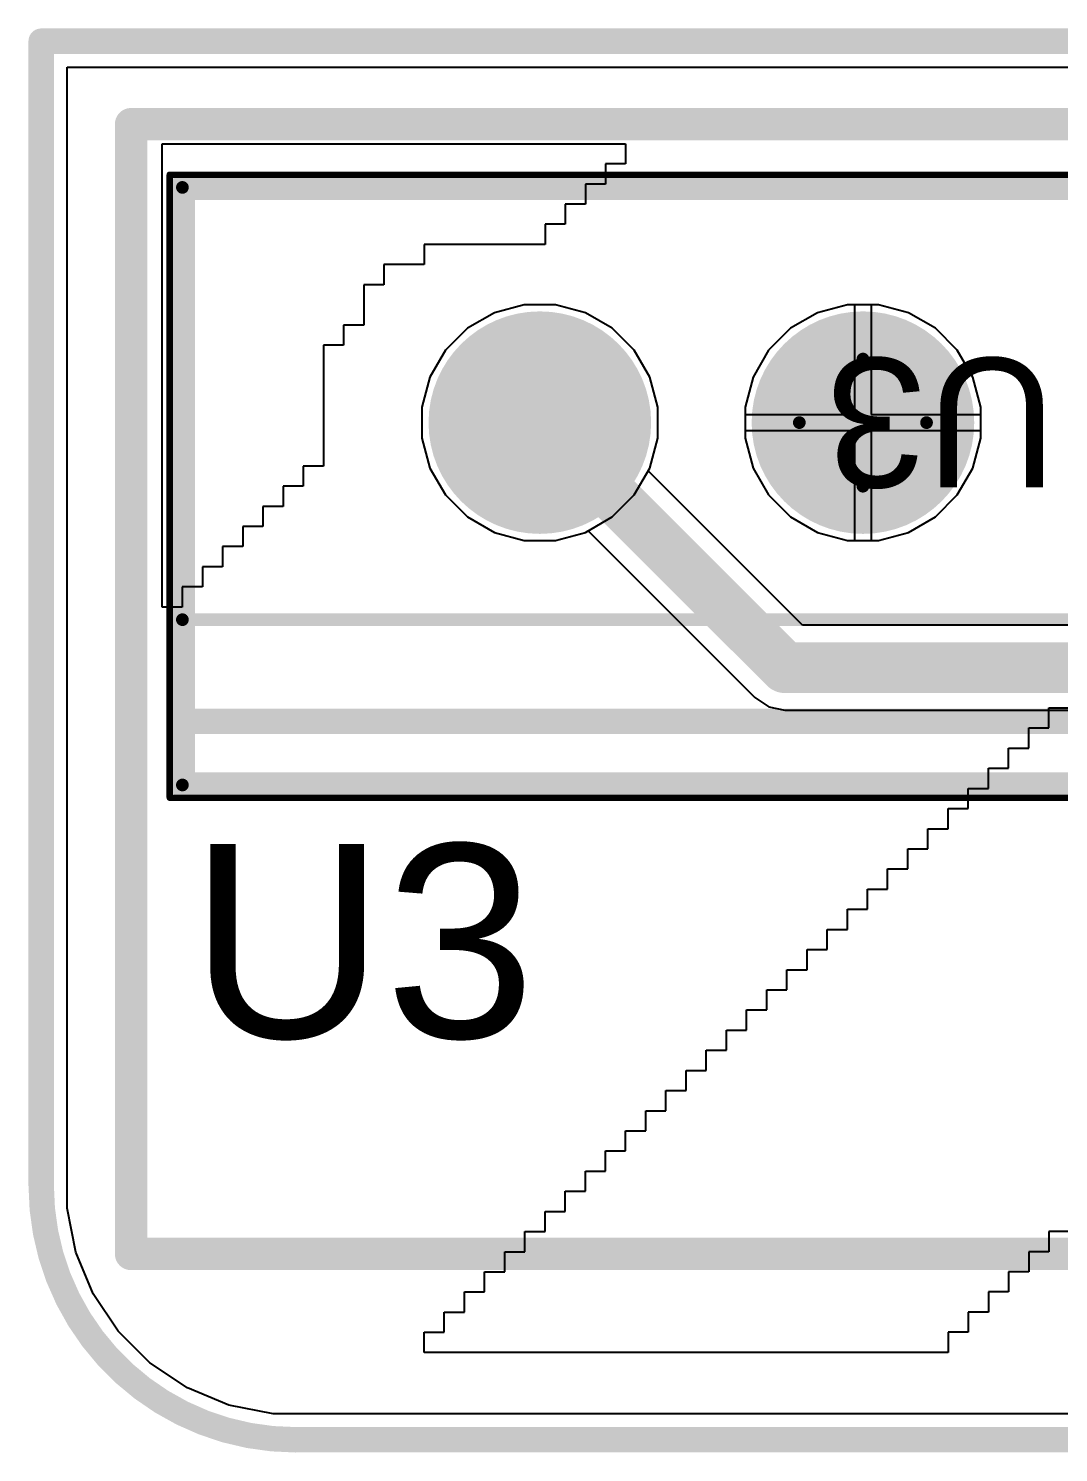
# Model space of a CAD drawing. Header units: inches. Extents: x 1.37 to 7.44, y 1.69 to 5.2.
# Drawn here: x 1.374 to 1.6928, y 2.9094 to 3.3504 of the extents above; entities that cross this region are included whole.
import ezdxf

# ---------------------------------------------------------------- set-up
doc = ezdxf.new("R2010")
doc.units = ezdxf.units.IN
doc.header["$MEASUREMENT"] = 0
for name, color, linetype in [('Board', 216, 'Continuous'), ('Bottom Layer', 5, 'Continuous'), ('Bottom Overlay', 54, 'Continuous'), ('Bottom Solder', 6, 'Continuous'), ('Mechanical 1', 6, 'Continuous'), ('Multi-Layer', 9, 'Continuous'), ('Pad Holes', 156, 'Continuous'), ('Top 3D Body', 56, 'Continuous'), ('Top Courtyard', 56, 'Continuous'), ('Top Layer', 1, 'Continuous'), ('Top Overlay', 2, 'Continuous'), ('Top Solder', 216, 'Continuous')]:
    doc.layers.add(name, color=color, linetype=linetype)
doc.styles.add('Arial', font='', dxfattribs={"height": 0.2})
doc.styles.get('Arial').set_extended_font_data('Arial')

# ---------------------------------------------------------------- blocks, each defined once
blk = doc.blocks.new('NDE0003A_61')
at = {"layer": 'Bottom Layer'}
blk.add_hatch(color=5, dxfattribs=at).paths.add_polyline_path([(-0.1315, 0.0315), (-0.0685, 0.0315), (-0.0685, -0.0315), (-0.1315, -0.0315)])
h = blk.add_hatch(color=5, dxfattribs=at)
edge = h.paths.add_edge_path()
edge.add_arc((0, 0), 0.0315, 0, 360)
h = blk.add_hatch(color=5, dxfattribs=at)
edge = h.paths.add_edge_path()
edge.add_arc((0.1, 0), 0.0315, 0, 360)
at = {"layer": 'Bottom Solder'}
blk.add_hatch(color=6, dxfattribs=at).paths.add_polyline_path([(-0.13445, 0.03445), (-0.06555, 0.03445), (-0.06555, -0.03445), (-0.13445, -0.03445)])
h = blk.add_hatch(color=6, dxfattribs=at)
edge = h.paths.add_edge_path()
edge.add_arc((0, 0), 0.03445, 0, 360)
h = blk.add_hatch(color=6, dxfattribs=at)
edge = h.paths.add_edge_path()
edge.add_arc((0.1, 0), 0.03445, 0, 360)
at = {"layer": 'Multi-Layer'}
blk.add_hatch(color=9, dxfattribs=at).paths.add_polyline_path([(-0.1315, 0.0315), (-0.0685, 0.0315), (-0.0685, -0.0315), (-0.1315, -0.0315)])
h = blk.add_hatch(color=9, dxfattribs=at)
edge = h.paths.add_edge_path()
edge.add_arc((0, 0), 0.0315, 0, 360)
h = blk.add_hatch(color=9, dxfattribs=at)
edge = h.paths.add_edge_path()
edge.add_arc((0.1, 0), 0.0315, 0, 360)
at = {"layer": 'Pad Holes'}
h = blk.add_hatch(color=7, dxfattribs=at)
edge = h.paths.add_edge_path()
edge.add_arc((-0.1, 0), 0.01969, 0, 360)
h = blk.add_hatch(color=7, dxfattribs=at)
edge = h.paths.add_edge_path()
edge.add_arc((0, 0), 0.01969, 0, 360)
h = blk.add_hatch(color=7, dxfattribs=at)
edge = h.paths.add_edge_path()
edge.add_arc((0.1, 0), 0.01969, 0, 360)
at = {"layer": 'Top Layer'}
blk.add_hatch(color=1, dxfattribs=at).paths.add_polyline_path([(-0.1315, 0.0315), (-0.0685, 0.0315), (-0.0685, -0.0315), (-0.1315, -0.0315)])
h = blk.add_hatch(color=1, dxfattribs=at)
edge = h.paths.add_edge_path()
edge.add_arc((0, 0), 0.0315, 0, 360)
h = blk.add_hatch(color=1, dxfattribs=at)
edge = h.paths.add_edge_path()
edge.add_arc((0.1, 0), 0.0315, 0, 360)
at = {"layer": 'Top Solder'}
blk.add_hatch(color=216, dxfattribs=at).paths.add_polyline_path([(-0.13445, 0.03445), (-0.06555, 0.03445), (-0.06555, -0.03445), (-0.13445, -0.03445)])
h = blk.add_hatch(color=216, dxfattribs=at)
edge = h.paths.add_edge_path()
edge.add_arc((0, 0), 0.03445, 0, 360)
h = blk.add_hatch(color=216, dxfattribs=at)
edge = h.paths.add_edge_path()
edge.add_arc((0.1, 0), 0.03445, 0, 360)
at = {"layer": 'Top 3D Body'}
for points in [[(0.21063, 0.1122, 0.00394, 0.00394, 0), (-0.21063, 0.1122, 0.00394, 0.00394, 0)], [(-0.21063, 0.1122, 0.00394, 0.00394, 0), (-0.21063, -0.07283, 0.00394, 0.00394, 0)], [(0.21063, 0.1122, 0.00394, 0.00394, 0), (0.21063, -0.07283, 0.00394, 0.00394, 0)], [(0.21063, 0.06102, 0.00394, 0.00394, 0), (-0.21063, 0.06102, 0.00394, 0.00394, 0)], [(0.21063, -0.07283, 0.00394, 0.00394, 0), (-0.21063, -0.07283, 0.00394, 0.00394, 0)]]:
    blk.add_lwpolyline(points, format="xyseb", dxfattribs=at)
for points in [[(-0.21161, 0.1122, 0.00197, 0.00197, 1), (-0.20965, 0.1122, 0.00197, 0.00197, 1)], [(-0.21161, 0.1122, 0.00197, 0.00197, 1), (-0.20965, 0.1122, 0.00197, 0.00197, 1)], [(0.20965, 0.1122, 0.00197, 0.00197, 1), (0.21161, 0.1122, 0.00197, 0.00197, 1)], [(0.20965, 0.1122, 0.00197, 0.00197, 1), (0.21161, 0.1122, 0.00197, 0.00197, 1)], [(-0.21161, 0.06102, 0.00197, 0.00197, 1), (-0.20965, 0.06102, 0.00197, 0.00197, 1)], [(0.20965, 0.06102, 0.00197, 0.00197, 1), (0.21161, 0.06102, 0.00197, 0.00197, 1)], [(-0.21161, -0.07283, 0.00197, 0.00197, 1), (-0.20965, -0.07283, 0.00197, 0.00197, 1)], [(-0.21161, -0.07283, 0.00197, 0.00197, 1), (-0.20965, -0.07283, 0.00197, 0.00197, 1)], [(0.20965, -0.07283, 0.00197, 0.00197, 1), (0.21161, -0.07283, 0.00197, 0.00197, 1)], [(0.20965, -0.07283, 0.00197, 0.00197, 1), (0.21161, -0.07283, 0.00197, 0.00197, 1)]]:
    blk.add_lwpolyline(points, format="xyseb", close=True, dxfattribs=at)
at = {"layer": 'Top Courtyard'}
for points in [[(-0.21457, 0.11614, 0.00197, 0.00197, 0), (-0.21457, -0.07677, 0.00197, 0.00197, 0)], [(0.21457, 0.11614, 0.00197, 0.00197, 0), (-0.21457, 0.11614, 0.00197, 0.00197, 0)], [(0.21457, 0.11614, 0.00197, 0.00197, 0), (0.21457, -0.07677, 0.00197, 0.00197, 0)], [(0, 0.01969, 0.00394, 0.00394, 0), (0, -0.01969, 0.00394, 0.00394, 0)], [(0.01969, 0, 0.00394, 0.00394, 0), (-0.01969, 0, 0.00394, 0.00394, 0)], [(0.21457, -0.07677, 0.00197, 0.00197, 0), (-0.21457, -0.07677, 0.00197, 0.00197, 0)]]:
    blk.add_lwpolyline(points, format="xyseb", dxfattribs=at)
for points in [[(-0.21506, 0.11614, 0.000984, 0.000984, 1), (-0.21407, 0.11614, 0.000984, 0.000984, 1)], [(-0.21506, 0.11614, 0.000984, 0.000984, 1), (-0.21407, 0.11614, 0.000984, 0.000984, 1)], [(0.21407, 0.11614, 0.000984, 0.000984, 1), (0.21506, 0.11614, 0.000984, 0.000984, 1)], [(0.21407, 0.11614, 0.000984, 0.000984, 1), (0.21506, 0.11614, 0.000984, 0.000984, 1)], [(-0.00098, 0.01969, 0.00197, 0.00197, 1), (0.00098, 0.01969, 0.00197, 0.00197, 1)], [(-0.02067, 0, 0.00197, 0.00197, 1), (-0.0187, 0, 0.00197, 0.00197, 1)], [(0.0187, 0, 0.00197, 0.00197, 1), (0.02067, 0, 0.00197, 0.00197, 1)], [(-0.00098, -0.01969, 0.00197, 0.00197, 1), (0.00098, -0.01969, 0.00197, 0.00197, 1)], [(-0.21506, -0.07677, 0.000984, 0.000984, 1), (-0.21407, -0.07677, 0.000984, 0.000984, 1)], [(-0.21506, -0.07677, 0.000984, 0.000984, 1), (-0.21407, -0.07677, 0.000984, 0.000984, 1)], [(0.21407, -0.07677, 0.000984, 0.000984, 1), (0.21506, -0.07677, 0.000984, 0.000984, 1)], [(0.21407, -0.07677, 0.000984, 0.000984, 1), (0.21506, -0.07677, 0.000984, 0.000984, 1)]]:
    blk.add_lwpolyline(points, format="xyseb", close=True, dxfattribs=at)
at = {"layer": 'Top Overlay'}
for points in [[(0.21063, 0.1122, 0.00787, 0.00787, 0), (-0.21063, 0.1122, 0.00787, 0.00787, 0)], [(-0.21063, 0.1122, 0.00787, 0.00787, 0), (-0.21063, -0.07283, 0.00787, 0.00787, 0)], [(0.21063, 0.1122, 0.00787, 0.00787, 0), (0.21063, -0.07283, 0.00787, 0.00787, 0)], [(0.21063, 0.09252, 0.00787, 0.00787, 0), (-0.21063, 0.09252, 0.00787, 0.00787, 0)], [(0.21063, -0.07283, 0.00787, 0.00787, 0), (-0.21063, -0.07283, 0.00787, 0.00787, 0)]]:
    blk.add_lwpolyline(points, format="xyseb", dxfattribs=at)
for points in [[(-0.2126, 0.1122, 0.00394, 0.00394, 1), (-0.20866, 0.1122, 0.00394, 0.00394, 1)], [(-0.2126, 0.1122, 0.00394, 0.00394, 1), (-0.20866, 0.1122, 0.00394, 0.00394, 1)], [(0.20866, 0.1122, 0.00394, 0.00394, 1), (0.2126, 0.1122, 0.00394, 0.00394, 1)], [(0.20866, 0.1122, 0.00394, 0.00394, 1), (0.2126, 0.1122, 0.00394, 0.00394, 1)], [(-0.2126, 0.09252, 0.00394, 0.00394, 1), (-0.20866, 0.09252, 0.00394, 0.00394, 1)], [(0.20866, 0.09252, 0.00394, 0.00394, 1), (0.2126, 0.09252, 0.00394, 0.00394, 1)], [(-0.2126, -0.07283, 0.00394, 0.00394, 1), (-0.20866, -0.07283, 0.00394, 0.00394, 1)], [(-0.2126, -0.07283, 0.00394, 0.00394, 1), (-0.20866, -0.07283, 0.00394, 0.00394, 1)], [(0.20866, -0.07283, 0.00394, 0.00394, 1), (0.2126, -0.07283, 0.00394, 0.00394, 1)], [(0.20866, -0.07283, 0.00394, 0.00394, 1), (0.2126, -0.07283, 0.00394, 0.00394, 1)], [(-0.09508, -0.09843, 0.00984, 0.00984, 1), (-0.10492, -0.09843, 0.00984, 0.00984, 1)], [(-0.10738, -0.09843, 0.00492, 0.00492, 1), (-0.10246, -0.09843, 0.00492, 0.00492, 1)], [(-0.09754, -0.09843, 0.00492, 0.00492, 1), (-0.09262, -0.09843, 0.00492, 0.00492, 1)]]:
    blk.add_lwpolyline(points, format="xyseb", close=True, dxfattribs=at)
at = {"layer": 'Mechanical 1', "style": 'Arial'}
blk.add_text('U3', height=0.04, dxfattribs=at).set_placement((-0.06, -0.02))

msp = doc.modelspace()

# ---------------------------------------------------------------- linework, layer by layer
at = {"layer": 'Board'}
for points in [[(1.37795, 2.99213, 0.00787, 0.00787, 0), (1.37795, 3.34646, 0.00787, 0.00787, 0)], [(1.37795, 3.34646, 0.00787, 0.00787, 0), (1.85039, 3.34646, 0.00787, 0.00787, 0)], [(1.45669, 2.91339, 0.00787, 0.00787, -0.414214), (1.37795, 2.99213, 0.00787, 0.00787, 0)], [(1.45669, 2.91339, 0.00787, 0.00787, 0), (3.66142, 2.91339, 0.00787, 0.00787, 0)]]:
    msp.add_lwpolyline(points, format="xyseb", dxfattribs=at)
for points in [[(1.37598, 3.34646, 0.00394, 0.00394, 1), (1.37992, 3.34646, 0.00394, 0.00394, 1)], [(1.37598, 3.34646, 0.00394, 0.00394, 1), (1.37992, 3.34646, 0.00394, 0.00394, 1)], [(1.37598, 2.99213, 0.00394, 0.00394, 1), (1.37992, 2.99213, 0.00394, 0.00394, 1)], [(1.37598, 2.99213, 0.00394, 0.00394, 1), (1.37992, 2.99213, 0.00394, 0.00394, 1)], [(1.45472, 2.91339, 0.00394, 0.00394, 1), (1.45866, 2.91339, 0.00394, 0.00394, 1)], [(1.45472, 2.91339, 0.00394, 0.00394, 1), (1.45866, 2.91339, 0.00394, 0.00394, 1)]]:
    msp.add_lwpolyline(points, format="xyseb", close=True, dxfattribs=at)
at = {"layer": 'Bottom Layer'}
for p, q in [((1.38598, 2.99213), (1.38598, 3.33843)), ((1.38598, 3.33843), (1.85039, 3.33843)), ((1.52748, 3.26484), (1.5182, 3.26236)), ((1.53709, 3.26484), (1.52748, 3.26484)), ((1.54637, 3.26236), (1.53709, 3.26484)), ((1.62748, 3.26484), (1.6182, 3.26236)), ((1.62978, 3.26484), (1.62748, 3.26484)), ((1.62978, 3.23085), (1.62978, 3.26484)), ((1.63709, 3.26484), (1.63478, 3.26484)), ((1.63478, 3.26484), (1.63478, 3.23085)), ((1.64637, 3.26236), (1.63709, 3.26484)), ((1.5182, 3.26236), (1.50987, 3.25755)), ((1.55469, 3.25755), (1.54637, 3.26236)), ((1.6182, 3.26236), (1.60987, 3.25755)), ((1.65469, 3.25755), (1.64637, 3.26236)), ((1.50987, 3.25755), (1.50308, 3.25076)), ((1.56149, 3.25076), (1.55469, 3.25755)), ((1.60987, 3.25755), (1.60308, 3.25076)), ((1.66149, 3.25076), (1.65469, 3.25755)), ((1.50308, 3.25076), (1.49827, 3.24243)), ((1.56629, 3.24243), (1.56149, 3.25076)), ((1.60308, 3.25076), (1.59827, 3.24243)), ((1.66629, 3.24243), (1.66149, 3.25076)), ((1.49827, 3.24243), (1.49579, 3.23315)), ((1.56878, 3.23315), (1.56629, 3.24243)), ((1.59827, 3.24243), (1.59579, 3.23315)), ((1.66878, 3.23315), (1.66629, 3.24243)), ((1.49579, 3.23315), (1.49579, 3.22354)), ((1.56878, 3.22354), (1.56878, 3.23315)), ((1.59579, 3.23315), (1.59579, 3.23085)), ((1.66878, 3.23085), (1.66878, 3.23315)), ((1.59579, 3.23085), (1.62978, 3.23085)), ((1.63478, 3.23085), (1.66878, 3.23085)), ((1.49579, 3.22354), (1.49827, 3.21426)), ((1.56629, 3.21426), (1.56878, 3.22354)), ((1.62978, 3.22585), (1.59579, 3.22585)), ((1.59579, 3.22585), (1.59579, 3.22354)), ((1.59579, 3.22354), (1.59827, 3.21426)), ((1.62978, 3.19185), (1.62978, 3.22585)), ((1.66878, 3.22585), (1.63478, 3.22585)), ((1.63478, 3.22585), (1.63478, 3.19185)), ((1.66629, 3.21426), (1.66878, 3.22354)), ((1.66878, 3.22354), (1.66878, 3.22585)), ((1.49827, 3.21426), (1.50308, 3.20594)), ((1.56149, 3.20594), (1.56629, 3.21426)), ((1.59827, 3.21426), (1.60308, 3.20594)), ((1.66149, 3.20594), (1.66629, 3.21426)), ((1.50308, 3.20594), (1.50987, 3.19914)), ((1.55469, 3.19914), (1.56149, 3.20594)), ((1.60308, 3.20594), (1.60987, 3.19914)), ((1.65469, 3.19914), (1.66149, 3.20594)), ((1.50987, 3.19914), (1.5182, 3.19434)), ((1.54637, 3.19434), (1.55469, 3.19914)), ((1.60987, 3.19914), (1.6182, 3.19434)), ((1.64637, 3.19434), (1.65469, 3.19914)), ((1.5182, 3.19434), (1.52748, 3.19185)), ((1.53709, 3.19185), (1.54637, 3.19434)), ((1.6182, 3.19434), (1.62748, 3.19185)), ((1.63709, 3.19185), (1.64637, 3.19434)), ((1.52748, 3.19185), (1.53709, 3.19185)), ((1.62748, 3.19185), (1.62978, 3.19185)), ((1.63478, 3.19185), (1.63709, 3.19185)), ((1.38598, 2.98516), (1.38598, 2.99213)), ((1.3887, 2.9715), (1.38598, 2.98516)), ((1.39403, 2.95863), (1.3887, 2.9715)), ((1.40177, 2.94705), (1.39403, 2.95863)), ((1.41162, 2.9372), (1.40177, 2.94705)), ((1.4232, 2.92946), (1.41162, 2.9372)), ((1.43607, 2.92413), (1.4232, 2.92946)), ((1.44973, 2.92141), (1.43607, 2.92413)), ((1.45669, 2.92141), (1.44973, 2.92141)), ((3.66142, 2.92141), (1.45669, 2.92141))]:
    msp.add_line(p, q, dxfattribs=at)
at = {"layer": 'Bottom Overlay'}
for p, q in [((1.41538, 3.17124), (1.41538, 3.3147)), ((1.41538, 3.3147), (1.48399, 3.3147)), ((1.48399, 3.3147), (1.49023, 3.3147)), ((1.49023, 3.3147), (1.55884, 3.3147)), ((1.55884, 3.3147), (1.55884, 3.30846)), ((1.55884, 3.30846), (1.55261, 3.30846)), ((1.55261, 3.30846), (1.55261, 3.30223)), ((1.55261, 3.30223), (1.54637, 3.30223)), ((1.54637, 3.30223), (1.54637, 3.29599)), ((1.54637, 3.29599), (1.54013, 3.29599)), ((1.54013, 3.29599), (1.54013, 3.28975)), ((1.54013, 3.28975), (1.53389, 3.28975)), ((1.53389, 3.28975), (1.53389, 3.28351)), ((1.53389, 3.28351), (1.49647, 3.28351)), ((1.49647, 3.28351), (1.49647, 3.27728)), ((1.49647, 3.27728), (1.48399, 3.27728)), ((1.48399, 3.27728), (1.48399, 3.27104)), ((1.48399, 3.27104), (1.47776, 3.27104)), ((1.47776, 3.27104), (1.47776, 3.25856)), ((1.47776, 3.25856), (1.47152, 3.25856)), ((1.47152, 3.25856), (1.47152, 3.25232)), ((1.47152, 3.25232), (1.46528, 3.25232)), ((1.46528, 3.25232), (1.46528, 3.2149)), ((1.46528, 3.2149), (1.45904, 3.2149)), ((1.45904, 3.2149), (1.45904, 3.20866)), ((1.45904, 3.20866), (1.4528, 3.20866)), ((1.4528, 3.20866), (1.4528, 3.20242)), ((1.4528, 3.20242), (1.44657, 3.20242)), ((1.44657, 3.20242), (1.44657, 3.19619)), ((1.44657, 3.19619), (1.44033, 3.19619)), ((1.44033, 3.19619), (1.44033, 3.18995)), ((1.44033, 3.18995), (1.43409, 3.18995)), ((1.43409, 3.18995), (1.43409, 3.18371)), ((1.43409, 3.18371), (1.42785, 3.18371)), ((1.42785, 3.18371), (1.42785, 3.17747)), ((1.42785, 3.17747), (1.42162, 3.17747)), ((1.42162, 3.17747), (1.42162, 3.17124)), ((1.42162, 3.17124), (1.41538, 3.17124)), ((1.68984, 3.13381), (1.68984, 3.14005)), ((1.68984, 3.14005), (1.69607, 3.14005)), ((1.6836, 3.12757), (1.6836, 3.13381)), ((1.6836, 3.13381), (1.68984, 3.13381)), ((1.67736, 3.12133), (1.67736, 3.12757)), ((1.67736, 3.12757), (1.6836, 3.12757)), ((1.67112, 3.1151), (1.67112, 3.12133)), ((1.67112, 3.12133), (1.67736, 3.12133)), ((1.66488, 3.10886), (1.66488, 3.1151)), ((1.66488, 3.1151), (1.67112, 3.1151)), ((1.65865, 3.10262), (1.65865, 3.10886)), ((1.65865, 3.10886), (1.66488, 3.10886)), ((1.65241, 3.09638), (1.65241, 3.10262)), ((1.65241, 3.10262), (1.65865, 3.10262)), ((1.64617, 3.09015), (1.64617, 3.09638)), ((1.64617, 3.09638), (1.65241, 3.09638)), ((1.63993, 3.08391), (1.63993, 3.09015)), ((1.63993, 3.09015), (1.64617, 3.09015)), ((1.6337, 3.07767), (1.6337, 3.08391)), ((1.6337, 3.08391), (1.63993, 3.08391)), ((1.62746, 3.07143), (1.62746, 3.07767)), ((1.62746, 3.07767), (1.6337, 3.07767)), ((1.62122, 3.0652), (1.62122, 3.07143)), ((1.62122, 3.07143), (1.62746, 3.07143)), ((1.61498, 3.05896), (1.61498, 3.0652)), ((1.61498, 3.0652), (1.62122, 3.0652)), ((1.60875, 3.05272), (1.60875, 3.05896)), ((1.60875, 3.05896), (1.61498, 3.05896)), ((1.60251, 3.04648), (1.60251, 3.05272)), ((1.60251, 3.05272), (1.60875, 3.05272)), ((1.59627, 3.04025), (1.59627, 3.04648)), ((1.59627, 3.04648), (1.60251, 3.04648)), ((1.59003, 3.03401), (1.59003, 3.04025)), ((1.59003, 3.04025), (1.59627, 3.04025)), ((1.5838, 3.02777), (1.5838, 3.03401)), ((1.5838, 3.03401), (1.59003, 3.03401)), ((1.57756, 3.02153), (1.57756, 3.02777)), ((1.57756, 3.02777), (1.5838, 3.02777)), ((1.57132, 3.01529), (1.57132, 3.02153)), ((1.57132, 3.02153), (1.57756, 3.02153)), ((1.56508, 3.00906), (1.56508, 3.01529)), ((1.56508, 3.01529), (1.57132, 3.01529)), ((1.55884, 3.00282), (1.55884, 3.00906)), ((1.55884, 3.00906), (1.56508, 3.00906)), ((1.55261, 2.99658), (1.55261, 3.00282)), ((1.55261, 3.00282), (1.55884, 3.00282)), ((1.54637, 2.99034), (1.54637, 2.99658)), ((1.54637, 2.99658), (1.55261, 2.99658)), ((1.54013, 2.98411), (1.54013, 2.99034)), ((1.54013, 2.99034), (1.54637, 2.99034)), ((1.53389, 2.97787), (1.53389, 2.98411)), ((1.53389, 2.98411), (1.54013, 2.98411)), ((1.52766, 2.97163), (1.52766, 2.97787)), ((1.52766, 2.97787), (1.53389, 2.97787)), ((1.69607, 2.97787), (1.68984, 2.97787)), ((1.68984, 2.97787), (1.68984, 2.97163)), ((1.52142, 2.96539), (1.52142, 2.97163)), ((1.52142, 2.97163), (1.52766, 2.97163)), ((1.68984, 2.97163), (1.6836, 2.97163)), ((1.6836, 2.97163), (1.6836, 2.96539)), ((1.51518, 2.95916), (1.51518, 2.96539)), ((1.51518, 2.96539), (1.52142, 2.96539)), ((1.6836, 2.96539), (1.67736, 2.96539)), ((1.67736, 2.96539), (1.67736, 2.95916)), ((1.50894, 2.95292), (1.50894, 2.95916)), ((1.50894, 2.95916), (1.51518, 2.95916)), ((1.67736, 2.95916), (1.67112, 2.95916)), ((1.67112, 2.95916), (1.67112, 2.95292)), ((1.50271, 2.94668), (1.50271, 2.95292)), ((1.50271, 2.95292), (1.50894, 2.95292)), ((1.67112, 2.95292), (1.66488, 2.95292)), ((1.66488, 2.95292), (1.66488, 2.94668)), ((1.49647, 2.94044), (1.49647, 2.94668)), ((1.49647, 2.94668), (1.50271, 2.94668)), ((1.66488, 2.94668), (1.65865, 2.94668)), ((1.65865, 2.94668), (1.65865, 2.94044)), ((1.65865, 2.94044), (1.49647, 2.94044))]:
    msp.add_line(p, q, dxfattribs=at)
at = {"layer": 'Top Layer'}
for p, q in [((1.38598, 2.99213), (1.38598, 3.33843)), ((1.38598, 3.33843), (1.85039, 3.33843)), ((1.52748, 3.26484), (1.5182, 3.26236)), ((1.53709, 3.26484), (1.52748, 3.26484)), ((1.54637, 3.26236), (1.53709, 3.26484)), ((1.62748, 3.26484), (1.6182, 3.26236)), ((1.63709, 3.26484), (1.62748, 3.26484)), ((1.64637, 3.26236), (1.63709, 3.26484)), ((1.5182, 3.26236), (1.50987, 3.25755)), ((1.55469, 3.25755), (1.54637, 3.26236)), ((1.6182, 3.26236), (1.60987, 3.25755)), ((1.65469, 3.25755), (1.64637, 3.26236)), ((1.50987, 3.25755), (1.50308, 3.25076)), ((1.56149, 3.25076), (1.55469, 3.25755)), ((1.60987, 3.25755), (1.60308, 3.25076)), ((1.66149, 3.25076), (1.65469, 3.25755)), ((1.50308, 3.25076), (1.49827, 3.24243)), ((1.56629, 3.24243), (1.56149, 3.25076)), ((1.60308, 3.25076), (1.59827, 3.24243)), ((1.66629, 3.24243), (1.66149, 3.25076)), ((1.49827, 3.24243), (1.49579, 3.23315)), ((1.56878, 3.23315), (1.56629, 3.24243)), ((1.59827, 3.24243), (1.59579, 3.23315)), ((1.66878, 3.23315), (1.66629, 3.24243)), ((1.49579, 3.23315), (1.49579, 3.22354)), ((1.56878, 3.22354), (1.56878, 3.23315)), ((1.59579, 3.23315), (1.59579, 3.22354)), ((1.66878, 3.22354), (1.66878, 3.23315)), ((1.49579, 3.22354), (1.49827, 3.21426)), ((1.56629, 3.21426), (1.56878, 3.22354)), ((1.59579, 3.22354), (1.59827, 3.21426)), ((1.66629, 3.21426), (1.66878, 3.22354)), ((1.49827, 3.21426), (1.50308, 3.20594)), ((1.5658, 3.2134), (1.56629, 3.21426)), ((1.61359, 3.16561), (1.5658, 3.2134)), ((1.59827, 3.21426), (1.60308, 3.20594)), ((1.66149, 3.20594), (1.66629, 3.21426)), ((1.50308, 3.20594), (1.50987, 3.19914)), ((1.60308, 3.20594), (1.60987, 3.19914)), ((1.65469, 3.19914), (1.66149, 3.20594)), ((1.50987, 3.19914), (1.5182, 3.19434)), ((1.60987, 3.19914), (1.6182, 3.19434)), ((1.64637, 3.19434), (1.65469, 3.19914)), ((1.5182, 3.19434), (1.52748, 3.19185)), ((1.53709, 3.19185), (1.54637, 3.19434)), ((1.54637, 3.19434), (1.54723, 3.19483)), ((1.54723, 3.19483), (1.59887, 3.1432)), ((1.6182, 3.19434), (1.62748, 3.19185)), ((1.63709, 3.19185), (1.64637, 3.19434)), ((1.52748, 3.19185), (1.53709, 3.19185)), ((1.62748, 3.19185), (1.63709, 3.19185)), ((2.02307, 3.16561), (1.61359, 3.16561)), ((1.59887, 3.1432), (1.60313, 3.14035)), ((1.60313, 3.14035), (1.60815, 3.13935)), ((1.60815, 3.13935), (2.08949, 3.13935)), ((1.38598, 2.98516), (1.38598, 2.99213)), ((1.3887, 2.9715), (1.38598, 2.98516)), ((1.39403, 2.95863), (1.3887, 2.9715)), ((1.40177, 2.94705), (1.39403, 2.95863)), ((1.41162, 2.9372), (1.40177, 2.94705)), ((1.4232, 2.92946), (1.41162, 2.9372)), ((1.43607, 2.92413), (1.4232, 2.92946)), ((1.44973, 2.92141), (1.43607, 2.92413)), ((1.45669, 2.92141), (1.44973, 2.92141)), ((3.66142, 2.92141), (1.45669, 2.92141))]:
    msp.add_line(p, q, dxfattribs=at)
for points in [[(1.53228, 3.22835, 0.01575, 0.01575, 0), (1.60815, 3.15248, 0.01575, 0.01575, 0)], [(1.60815, 3.15248, 0.01575, 0.01575, 0), (2.08949, 3.15248, 0.01575, 0.01575, 0)]]:
    msp.add_lwpolyline(points, format="xyseb", dxfattribs=at)
for points in [[(1.52835, 3.22835, 0.00787, 0.00787, 1), (1.53622, 3.22835, 0.00787, 0.00787, 1)], [(1.60421, 3.15248, 0.00787, 0.00787, 1), (1.61209, 3.15248, 0.00787, 0.00787, 1)], [(1.60421, 3.15248, 0.00787, 0.00787, 1), (1.61209, 3.15248, 0.00787, 0.00787, 1)]]:
    msp.add_lwpolyline(points, format="xyseb", close=True, dxfattribs=at)
at = {"layer": 'Top Overlay'}
for points in [[(1.40576, 2.97093, 0.01, 0.01, 0), (1.40576, 3.32077, 0.01, 0.01, 0)], [(1.40576, 3.32077, 0.01, 0.01, 0), (1.85603, 3.32077, 0.01, 0.01, 0)], [(1.40576, 2.97093, 0.01, 0.01, 0), (1.85603, 2.97093, 0.01, 0.01, 0)]]:
    msp.add_lwpolyline(points, format="xyseb", dxfattribs=at)
for points in [[(1.40326, 3.32077, 0.005, 0.005, 1), (1.40826, 3.32077, 0.005, 0.005, 1)], [(1.40326, 3.32077, 0.005, 0.005, 1), (1.40826, 3.32077, 0.005, 0.005, 1)], [(1.40326, 2.97093, 0.005, 0.005, 1), (1.40826, 2.97093, 0.005, 0.005, 1)], [(1.40326, 2.97093, 0.005, 0.005, 1), (1.40826, 2.97093, 0.005, 0.005, 1)]]:
    msp.add_lwpolyline(points, format="xyseb", close=True, dxfattribs=at)

# ---------------------------------------------------------------- block references
at = {"rotation": 180}
msp.add_blockref('NDE0003A_61', (1.63228, 3.22835), dxfattribs=at)

# ---------------------------------------------------------------- texts
at = {"layer": 'Top Overlay', "style": 'Arial'}
msp.add_text('U3', height=0.06, dxfattribs=at).set_placement((1.42382, 3.03784))

doc.saveas('drawing.dxf')
